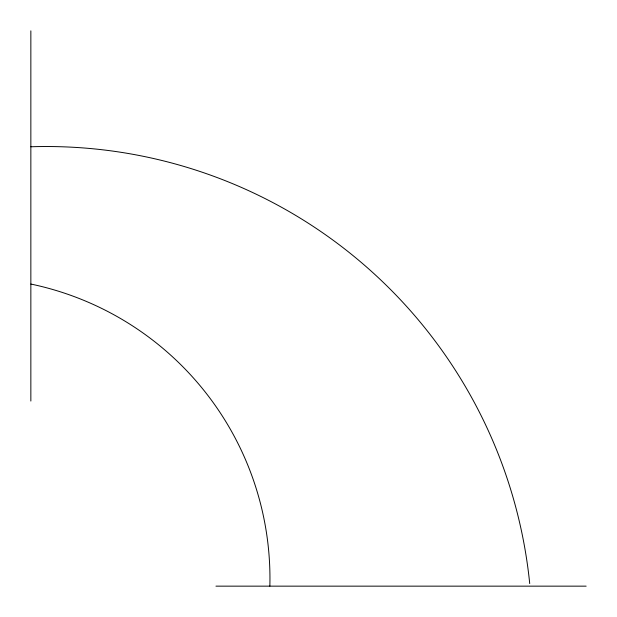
<?xml version="1.0" encoding="UTF-8"?>
<svg xmlns="http://www.w3.org/2000/svg" width="617" height="617" viewBox="0 0 617 617"><rect width="100%" height="100%" fill="white"/><g stroke="black" fill="none" stroke-linecap="round" stroke-linejoin="round"><path stroke-width="0.93" d="M215.95 586.15L586.15 586.15M30.85 30.85L30.85 401.05M30.85 284.044A300.788 300.788 0 0 1 269.853 586.15M30.85 146.769A485.903 485.903 0 0 1 529.718 583.566"/></g></svg>
